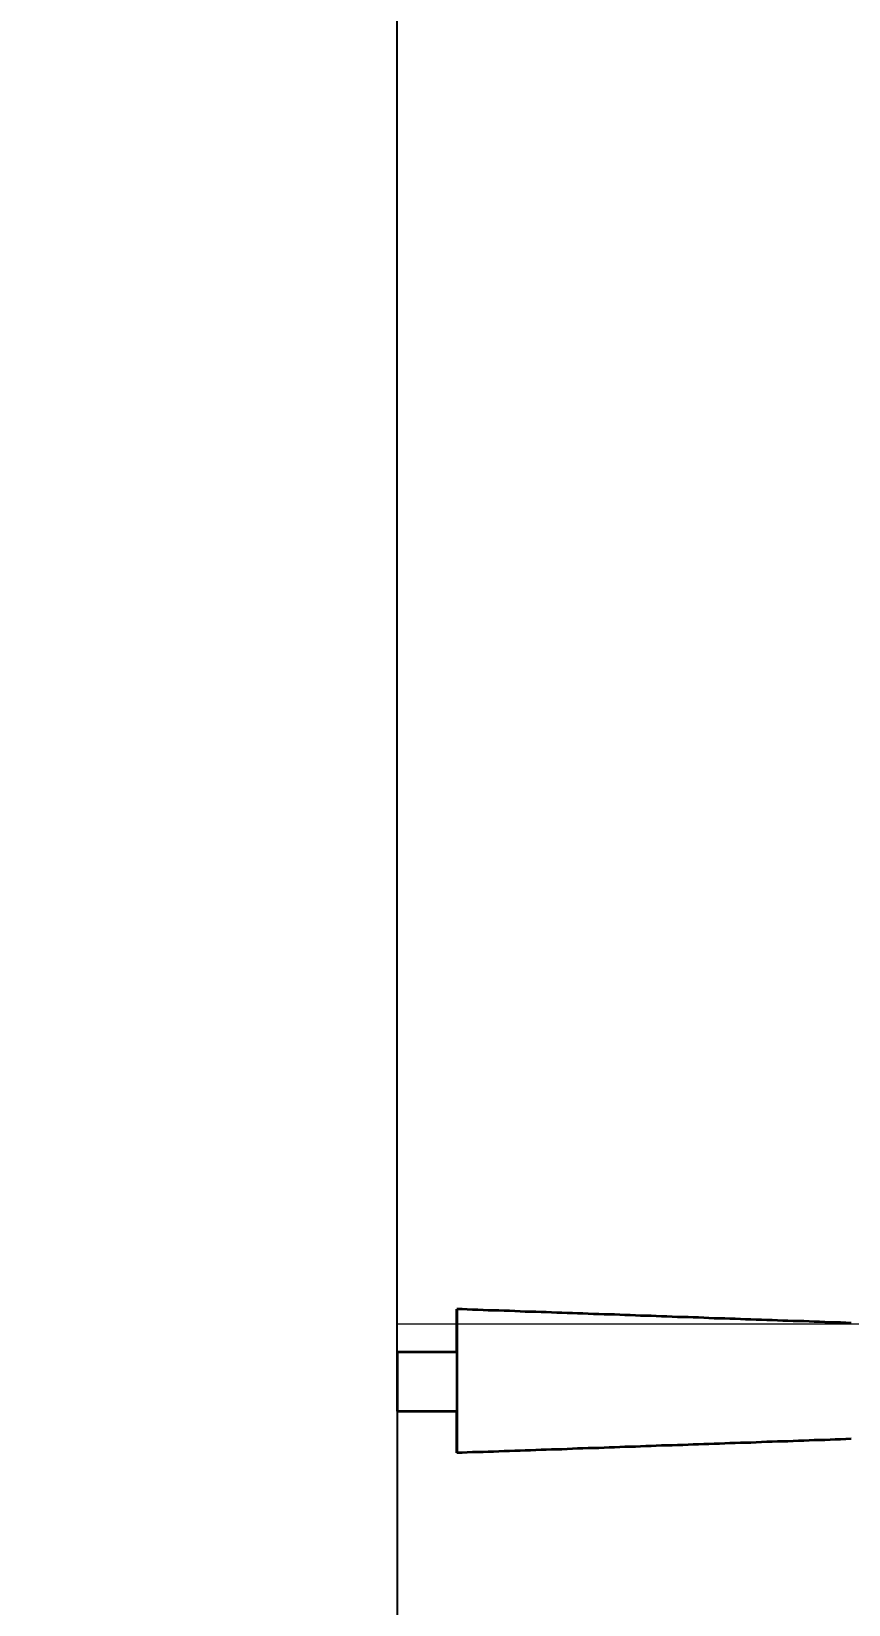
# Model space of a CAD drawing. Extents: x 3377 to 3790, y 1673 to 1846.
# Drawn here: x 3450.994 to 3451.282, y 1696.716 to 1697.27 of the extents above; entities that cross this region are included whole.
import ezdxf

# ---------------------------------------------------------------- set-up
doc = ezdxf.new("R2010")
doc.units = 0
doc.header["$LTSCALE"] = 2
doc.header["$PDMODE"] = 32
doc.layers.add('. hachura', color=8, linetype='Continuous', lineweight=0)
for name, color, linetype in [('A-PARED', 4, 'Continuous'), ('ARQ-COTAS', 250, 'Continuous'), ('Layer 1', 7, 'Continuous')]:
    doc.layers.add(name, color=color, linetype=linetype)
doc.styles.add('ROMANS', font='arial.ttf')
doc.dimstyles.new('1-75', dxfattribs={"dimscale": 0.75, "dimtxt": 0.15, "dimasz": 0.1, "dimexe": 0.05, "dimexo": 0.1, "dimgap": 0.03, "dimtad": 1, "dimzin": 5, "dimdsep": 46, "dimtxsty": 'ROMANS', "dimblk": 'ARCHTICK', "dimcen": 0, "dimse1": 1, "dimse2": 1, "dimclrd": 1, "dimclre": 256, "dimclrt": 2, "dimadec": 0, "dimazin": 0, "dimtfac": 1, "dimtofl": 0, "dimtmove": 2, "dimatfit": 3, "dimldrblk": 'ARCHTICK', "dimfxl": 0.04, "dimtolj": 1, "dimtzin": 1, "dimarcsym": 0})

# ---------------------------------------------------------------- blocks, each defined once
blk = doc.blocks.new('A$C65ee73db')
at = {"layer": 'Layer 1', "color": 8, "lineweight": 35}
for points in [[(0.04461, 0.15823), (0.04449, 0.15635)], [(0.04449, 0.15635), (0.04449, 0.15447)], [(0.04468, 0.16011), (0.04461, 0.15823)], [(0.0855, 0.16011), (0.08558, 0.15823)], [(0.08558, 0.15823), (0.08569, 0.15635)], [(0.08569, 0.15635), (0.08569, 0.15447)], [(0.04429, 0.15082), (0.04421, 0.14894)], [(0.04441, 0.1527), (0.04429, 0.15082)], [(0.04449, 0.15447), (0.04441, 0.1527)], [(0.08569, 0.15447), (0.08577, 0.1527)], [(0.08577, 0.1527), (0.08589, 0.15082)], [(0.08589, 0.15082), (0.08597, 0.14894)], [(0.04414, 0.14525), (0.04402, 0.14337)], [(0.04421, 0.14706), (0.04414, 0.14525)], [(0.04421, 0.14894), (0.04421, 0.14706)], [(0.08597, 0.14894), (0.08597, 0.14706)], [(0.08597, 0.14706), (0.08605, 0.14525)], [(0.08605, 0.14525), (0.08616, 0.14337)], [(0.04394, 0.13961), (0.04382, 0.13773)], [(0.04402, 0.14149), (0.04394, 0.13961)], [(0.04402, 0.14337), (0.04402, 0.14149)], [(0.08616, 0.14337), (0.08616, 0.14149)], [(0.08616, 0.14149), (0.08624, 0.13961)], [(0.08624, 0.13961), (0.08636, 0.13773)], [(0.04374, 0.13408), (0.04366, 0.1322)], [(0.04382, 0.13596), (0.04374, 0.13408)], [(0.04382, 0.13773), (0.04382, 0.13596)], [(0.08636, 0.13773), (0.08636, 0.13596)], [(0.08636, 0.13596), (0.08644, 0.13408)], [(0.08644, 0.13408), (0.08652, 0.1322)], [(0.04355, 0.12851), (0.04347, 0.12663)], [(0.04366, 0.13032), (0.04355, 0.12851)], [(0.04366, 0.1322), (0.04366, 0.13032)], [(0.08652, 0.1322), (0.08652, 0.13032)], [(0.08652, 0.13032), (0.08663, 0.12851)], [(0.08663, 0.12851), (0.08671, 0.12663)], [(0.04335, 0.12287), (0.04327, 0.12106)], [(0.04347, 0.12663), (0.04335, 0.12475)], [(0.04335, 0.12475), (0.04335, 0.12287)], [(0.08671, 0.12663), (0.08683, 0.12475)], [(0.08683, 0.12475), (0.08683, 0.12287)], [(0.08683, 0.12287), (0.08691, 0.12106)], [(0.04319, 0.1173), (0.04308, 0.11554)], [(0.04327, 0.12106), (0.04319, 0.11918)], [(0.04319, 0.11918), (0.04319, 0.1173)], [(0.08691, 0.12106), (0.08699, 0.11918)], [(0.08699, 0.11918), (0.08699, 0.1173)], [(0.08699, 0.1173), (0.0871, 0.11554)], [(0.043, 0.11177), (0.04288, 0.10989)], [(0.04308, 0.11554), (0.043, 0.11365)], [(0.043, 0.11365), (0.043, 0.11177)], [(0.0871, 0.11554), (0.08718, 0.11365)], [(0.08718, 0.11365), (0.08718, 0.11177)], [(0.08718, 0.11177), (0.0873, 0.10989)], [(0.0428, 0.10809), (0.04272, 0.10621)], [(0.04272, 0.10621), (0.04272, 0.10432)], [(0.04288, 0.10989), (0.0428, 0.10809)], [(0.0873, 0.10989), (0.08738, 0.10809)], [(0.08738, 0.10809), (0.08746, 0.10621)], [(0.08746, 0.10621), (0.08746, 0.10432)], [(0.04261, 0.10256), (0.04253, 0.10068)], [(0.04253, 0.10068), (0.04253, 0.0988)], [(0.04272, 0.10432), (0.04261, 0.10256)], [(0.08746, 0.10432), (0.08758, 0.10256)], [(0.08758, 0.10256), (0.08765, 0.10068)], [(0.08765, 0.10068), (0.08765, 0.0988)], [(0.04241, 0.09691), (0.04233, 0.09511)], [(0.04233, 0.09511), (0.04233, 0.09323)], [(0.04253, 0.0988), (0.04241, 0.09691)], [(0.08765, 0.0988), (0.08777, 0.09691)], [(0.08777, 0.09691), (0.08785, 0.09511)], [(0.08785, 0.09511), (0.08785, 0.09323)], [(0.04225, 0.09135), (0.04214, 0.08954)], [(0.04214, 0.08954), (0.04214, 0.08766)], [(0.04233, 0.09323), (0.04225, 0.09135)], [(0.08785, 0.09323), (0.08793, 0.09135)], [(0.08793, 0.09135), (0.08805, 0.08954)], [(0.08805, 0.08954), (0.08805, 0.08766)], [(0.04194, 0.08401), (0.04186, 0.08213)], [(0.04206, 0.08578), (0.04194, 0.08401)], [(0.04214, 0.08766), (0.04206, 0.08578)], [(0.08805, 0.08766), (0.08812, 0.08578)], [(0.08812, 0.08578), (0.08824, 0.08401)], [(0.08824, 0.08401), (0.08832, 0.08213)], [(0.04178, 0.07845), (0.04167, 0.07657)], [(0.04186, 0.08025), (0.04178, 0.07845)], [(0.04186, 0.08213), (0.04186, 0.08025)], [(0.08832, 0.08213), (0.08832, 0.08025)], [(0.08832, 0.08025), (0.0884, 0.07845)], [(0.0884, 0.07845), (0.08852, 0.07657)], [(0.04159, 0.07292), (0.04147, 0.07104)], [(0.04167, 0.07468), (0.04159, 0.07292)], [(0.04167, 0.07657), (0.04167, 0.07468)], [(0.08852, 0.07657), (0.08852, 0.07468)], [(0.08852, 0.07468), (0.08859, 0.07292)], [(0.08859, 0.07292), (0.08871, 0.07104)], [(0.04139, 0.06735), (0.04131, 0.06547)], [(0.04147, 0.06916), (0.04139, 0.06735)], [(0.04147, 0.07104), (0.04147, 0.06916)], [(0.08871, 0.07104), (0.08871, 0.06916)], [(0.08871, 0.06916), (0.08879, 0.06735)], [(0.08879, 0.06735), (0.08887, 0.06547)], [(0.04119, 0.06178), (0.04112, 0.0599)], [(0.04131, 0.06359), (0.04119, 0.06178)], [(0.04131, 0.06547), (0.04131, 0.06359)], [(0.08887, 0.06547), (0.08887, 0.06359)], [(0.08887, 0.06359), (0.08899, 0.06178)], [(0.08899, 0.06178), (0.08906, 0.0599)], [(0.041, 0.05626), (0.04092, 0.05438)], [(0.04112, 0.0599), (0.041, 0.05802)], [(0.041, 0.05802), (0.041, 0.05626)], [(0.08906, 0.0599), (0.08918, 0.05802)], [(0.08918, 0.05802), (0.08918, 0.05626)], [(0.08918, 0.05626), (0.08926, 0.05438)], [(0.04084, 0.05069), (0.04072, 0.04881)], [(0.04092, 0.05438), (0.04084, 0.05249)], [(0.04084, 0.05249), (0.04084, 0.05069)], [(0.08926, 0.05438), (0.08934, 0.05249)], [(0.08934, 0.05249), (0.08934, 0.05069)], [(0.08934, 0.05069), (0.08946, 0.04881)], [(0.04065, 0.04504), (0.04053, 0.04328)], [(0.04072, 0.04881), (0.04065, 0.04693)], [(0.04065, 0.04693), (0.04065, 0.04504)], [(0.08946, 0.04881), (0.08954, 0.04693)], [(0.08954, 0.04693), (0.08954, 0.04504)], [(0.08954, 0.04504), (0.08965, 0.04328)], [(0.04045, 0.0414), (0.04037, 0.03952)], [(0.04037, 0.03952), (0.04037, 0.03771)], [(0.04053, 0.04328), (0.04045, 0.0414)], [(0.08965, 0.04328), (0.08973, 0.0414)], [(0.08973, 0.0414), (0.08981, 0.03952)], [(0.08981, 0.03952), (0.08981, 0.03771)], [(0.04025, 0.03583), (0.04018, 0.03395)], [(0.04018, 0.03395), (0.04018, 0.03207)], [(0.04037, 0.03771), (0.04025, 0.03583)], [(0.08981, 0.03771), (0.08993, 0.03583)], [(0.08993, 0.03583), (0.09001, 0.03395)], [(0.09001, 0.03395), (0.09001, 0.03207)], [(0.04006, 0.03026), (0.03998, 0.02838)], [(0.03998, 0.02838), (0.03998, 0.0265)], [(0.04018, 0.03207), (0.04006, 0.03026)], [(0.09001, 0.03207), (0.09012, 0.03026)], [(0.09012, 0.03026), (0.0902, 0.02838)], [(0.0902, 0.02838), (0.0902, 0.0265)], [(0.0399, 0.02462), (0.03978, 0.02285)], [(0.03978, 0.02285), (0.03978, 0.02097)], [(0.03998, 0.0265), (0.0399, 0.02462)], [(0.0902, 0.0265), (0.09028, 0.02462)], [(0.09028, 0.02462), (0.0904, 0.02285)], [(0.0904, 0.02285), (0.0904, 0.02097)], [(0.03978, 0.02097), (0.0399, 0.02097)], [(0.0399, 0.02097), (0.03978, 0.02097)], [(0.0399, 0.02097), (0.03998, 0.02097)], [(0.04006, 0.02097), (0.0399, 0.02097)], [(0.03998, 0.02097), (0.04006, 0.02097)], [(0.04006, 0.02097), (0.04018, 0.02097)], [(0.04025, 0.02097), (0.04006, 0.02097)], [(0.04018, 0.02097), (0.04037, 0.02097)], [(0.04045, 0.02097), (0.04025, 0.02097)], [(0.04037, 0.02097), (0.04045, 0.02097)], [(0.04045, 0.02097), (0.04065, 0.02097)], [(0.04053, 0.02097), (0.04045, 0.02097)], [(0.04072, 0.02097), (0.04053, 0.02097)], [(0.04065, 0.02097), (0.04084, 0.02097)], [(0.04092, 0.02097), (0.04072, 0.02097)], [(0.04084, 0.02097), (0.041, 0.02097)], [(0.04112, 0.02097), (0.04092, 0.02097)], [(0.041, 0.02097), (0.04131, 0.02097)], [(0.04119, 0.02097), (0.04112, 0.02097)], [(0.04139, 0.02097), (0.04119, 0.02097)], [(0.04131, 0.02097), (0.04147, 0.02097)], [(0.04159, 0.02097), (0.04139, 0.02097)], [(0.04147, 0.02097), (0.04178, 0.02097)], [(0.04178, 0.02097), (0.04159, 0.02097)], [(0.04178, 0.02097), (0.04206, 0.02097)], [(0.04194, 0.02097), (0.04178, 0.02097)], [(0.04206, 0.02097), (0.04194, 0.02097)], [(0.04206, 0.02097), (0.04233, 0.02097)], [(0.04225, 0.02097), (0.04206, 0.02097)], [(0.04241, 0.02097), (0.04225, 0.02097)], [(0.04233, 0.02097), (0.04261, 0.02097)], [(0.04261, 0.02097), (0.04241, 0.02097)], [(0.04261, 0.02097), (0.04288, 0.02097)], [(0.04272, 0.02097), (0.04261, 0.02097)], [(0.04288, 0.02097), (0.04272, 0.02097)], [(0.04288, 0.02097), (0.04319, 0.02097)], [(0.04308, 0.02097), (0.04288, 0.02097)], [(0.04327, 0.02097), (0.04308, 0.02097)], [(0.04319, 0.02097), (0.04355, 0.02097)], [(0.04347, 0.02097), (0.04327, 0.02097)], [(0.04355, 0.02097), (0.04347, 0.02097)], [(0.04355, 0.02097), (0.04382, 0.02097)], [(0.04374, 0.02097), (0.04355, 0.02097)], [(0.04382, 0.02097), (0.04374, 0.02097)], [(0.04382, 0.02097), (0.04402, 0.02097)], [(0.04402, 0.02097), (0.04382, 0.02097)], [(0.04402, 0.02097), (0.04429, 0.02097)], [(0.04421, 0.02097), (0.04402, 0.02097)], [(0.04441, 0.02097), (0.04421, 0.02097)], [(0.04429, 0.02097), (0.04468, 0.02097)], [(0.04461, 0.02097), (0.04441, 0.02097)], [(0.04488, 0.02097), (0.04461, 0.02097)], [(0.04468, 0.02097), (0.04508, 0.02097)], [(0.04515, 0.02097), (0.04488, 0.02097)], [(0.04508, 0.02097), (0.04555, 0.02097)], [(0.04555, 0.02097), (0.04515, 0.02097)], [(0.04555, 0.02097), (0.0461, 0.02097)], [(0.0459, 0.02097), (0.04555, 0.02097)], [(0.04629, 0.02097), (0.0459, 0.02097)], [(0.0461, 0.02097), (0.04676, 0.02097)], [(0.04676, 0.02097), (0.04629, 0.02097)], [(0.04676, 0.02097), (0.04743, 0.02097)], [(0.04723, 0.02097), (0.04676, 0.02097)], [(0.0477, 0.02097), (0.04723, 0.02097)], [(0.04743, 0.02097), (0.04817, 0.02097)], [(0.04825, 0.02097), (0.0477, 0.02097)], [(0.04817, 0.02097), (0.049, 0.02097)], [(0.04884, 0.02097), (0.04825, 0.02097)], [(0.04939, 0.02097), (0.04884, 0.02097)], [(0.049, 0.02097), (0.04986, 0.02097)], [(0.05006, 0.02097), (0.04939, 0.02097)], [(0.04986, 0.02097), (0.0508, 0.02097)], [(0.05072, 0.02097), (0.05006, 0.02097)], [(0.05135, 0.02097), (0.05072, 0.02097)], [(0.0508, 0.02097), (0.05174, 0.02097)], [(0.05202, 0.02097), (0.05135, 0.02097)], [(0.05174, 0.02097), (0.05288, 0.02097)], [(0.05268, 0.02097), (0.05202, 0.02097)], [(0.05335, 0.02097), (0.05268, 0.02097)], [(0.05288, 0.02097), (0.0539, 0.02097)], [(0.05409, 0.02097), (0.05335, 0.02097)], [(0.0539, 0.02097), (0.05503, 0.02097)], [(0.05476, 0.02097), (0.05409, 0.02097)], [(0.05476, 0), (0.05476, 0.02097)], [(0.05503, 0.02097), (0.05625, 0.02097)], [(0.05625, 0.02097), (0.05746, 0.02097)], [(0.05746, 0.02097), (0.05872, 0.02097)], [(0.05872, 0.02097), (0.06001, 0.02097)], [(0.06001, 0.02097), (0.06123, 0.02097)], [(0.06123, 0.02097), (0.06256, 0.02097)], [(0.06256, 0.02097), (0.06389, 0.02097)], [(0.06389, 0.02097), (0.06531, 0.02097)], [(0.06531, 0.02097), (0.0666, 0.02097)], [(0.0666, 0.02097), (0.06793, 0.02097)], [(0.06793, 0.02097), (0.06923, 0.02097)], [(0.06923, 0.02097), (0.07056, 0.02097)], [(0.07056, 0.02097), (0.07178, 0.02097)], [(0.07178, 0.02097), (0.07299, 0.02097)], [(0.07299, 0.02097), (0.07425, 0.02097)], [(0.07425, 0.02097), (0.07546, 0.02097)], [(0.07546, 0.02097), (0.0766, 0.02097)], [(0.07573, 0), (0.07573, 0.02097)], [(0.07648, 0.02097), (0.07573, 0.02097)], [(0.07715, 0.02097), (0.07648, 0.02097)], [(0.0766, 0.02097), (0.0777, 0.02097)], [(0.07781, 0.02097), (0.07715, 0.02097)], [(0.0777, 0.02097), (0.07875, 0.02097)], [(0.07848, 0.02097), (0.07781, 0.02097)], [(0.07922, 0.02097), (0.07848, 0.02097)], [(0.07875, 0.02097), (0.0797, 0.02097)], [(0.07977, 0.02097), (0.07922, 0.02097)], [(0.0797, 0.02097), (0.08064, 0.02097)], [(0.08044, 0.02097), (0.07977, 0.02097)], [(0.08111, 0.02097), (0.08044, 0.02097)], [(0.08064, 0.02097), (0.08146, 0.02097)], [(0.08166, 0.02097), (0.08111, 0.02097)], [(0.08146, 0.02097), (0.08232, 0.02097)], [(0.08224, 0.02097), (0.08166, 0.02097)], [(0.08279, 0.02097), (0.08224, 0.02097)], [(0.08232, 0.02097), (0.08307, 0.02097)], [(0.08326, 0.02097), (0.08279, 0.02097)], [(0.08307, 0.02097), (0.08373, 0.02097)], [(0.08373, 0.02097), (0.08326, 0.02097)], [(0.08373, 0.02097), (0.0844, 0.02097)], [(0.0842, 0.02097), (0.08373, 0.02097)], [(0.0846, 0.02097), (0.0842, 0.02097)], [(0.0844, 0.02097), (0.08495, 0.02097)], [(0.08495, 0.02097), (0.0846, 0.02097)], [(0.08495, 0.02097), (0.08542, 0.02097)], [(0.08534, 0.02097), (0.08495, 0.02097)], [(0.08561, 0.02097), (0.08534, 0.02097)], [(0.08542, 0.02097), (0.08589, 0.02097)], [(0.08589, 0.02097), (0.08561, 0.02097)], [(0.08589, 0.02097), (0.08616, 0.02097)], [(0.08609, 0.02097), (0.08589, 0.02097)], [(0.08628, 0.02097), (0.08609, 0.02097)], [(0.08616, 0.02097), (0.08648, 0.02097)], [(0.08648, 0.02097), (0.08628, 0.02097)], [(0.08648, 0.02097), (0.08663, 0.02097)], [(0.08663, 0.02097), (0.08648, 0.02097)], [(0.08663, 0.02097), (0.08703, 0.02097)], [(0.08675, 0.02097), (0.08663, 0.02097)], [(0.08695, 0.02097), (0.08675, 0.02097)], [(0.0871, 0.02097), (0.08695, 0.02097)], [(0.08703, 0.02097), (0.0873, 0.02097)], [(0.08722, 0.02097), (0.0871, 0.02097)], [(0.08742, 0.02097), (0.08722, 0.02097)], [(0.0873, 0.02097), (0.08758, 0.02097)], [(0.08758, 0.02097), (0.08742, 0.02097)], [(0.08758, 0.02097), (0.08789, 0.02097)], [(0.08777, 0.02097), (0.08758, 0.02097)], [(0.08797, 0.02097), (0.08777, 0.02097)], [(0.08789, 0.02097), (0.08816, 0.02097)], [(0.08805, 0.02097), (0.08797, 0.02097)], [(0.08824, 0.02097), (0.08805, 0.02097)], [(0.08816, 0.02097), (0.08844, 0.02097)], [(0.08844, 0.02097), (0.08824, 0.02097)], [(0.08844, 0.02097), (0.08871, 0.02097)], [(0.08863, 0.02097), (0.08844, 0.02097)], [(0.08871, 0.02097), (0.08863, 0.02097)], [(0.08871, 0.02097), (0.08899, 0.02097)], [(0.08891, 0.02097), (0.08871, 0.02097)], [(0.0891, 0.02097), (0.08891, 0.02097)], [(0.08899, 0.02097), (0.0893, 0.02097)], [(0.0893, 0.02097), (0.0891, 0.02097)], [(0.0893, 0.02097), (0.08946, 0.02097)], [(0.08938, 0.02097), (0.0893, 0.02097)], [(0.08957, 0.02097), (0.08938, 0.02097)], [(0.08946, 0.02097), (0.08965, 0.02097)], [(0.08977, 0.02097), (0.08957, 0.02097)], [(0.08965, 0.02097), (0.08985, 0.02097)], [(0.08993, 0.02097), (0.08977, 0.02097)], [(0.08985, 0.02097), (0.09005, 0.02097)], [(0.09012, 0.02097), (0.08993, 0.02097)], [(0.09005, 0.02097), (0.09012, 0.02097)], [(0.09012, 0.02097), (0.09032, 0.02097)], [(0.09024, 0.02097), (0.09012, 0.02097)], [(0.0904, 0.02097), (0.09024, 0.02097)], [(0.09032, 0.02097), (0.0904, 0.02097)], [(0.05484, 0), (0.05476, 0)], [(0.05511, 0), (0.05484, 0)], [(0.0557, 0), (0.05511, 0)], [(0.05645, 0), (0.0557, 0)], [(0.05731, 0), (0.05645, 0)], [(0.05833, 0), (0.05731, 0)], [(0.05954, 0), (0.05833, 0)], [(0.06088, 0), (0.05954, 0)], [(0.06229, 0), (0.06088, 0)], [(0.06378, 0), (0.06229, 0)], [(0.06531, 0), (0.06378, 0)], [(0.06672, 0), (0.06531, 0)], [(0.06821, 0), (0.06672, 0)], [(0.06962, 0), (0.06821, 0)], [(0.07095, 0), (0.06962, 0)], [(0.07217, 0), (0.07095, 0)], [(0.07319, 0), (0.07217, 0)], [(0.07405, 0), (0.07319, 0)], [(0.07479, 0), (0.07405, 0)], [(0.07534, 0), (0.07479, 0)], [(0.07566, 0), (0.07534, 0)], [(0.07573, 0), (0.07566, 0)]]:
    blk.add_lwpolyline(points, dxfattribs=at)
blk = doc.blocks.new('_ARCHTICK')
at = {"color": 0, "linetype": 'ByBlock', "const_width": 0.15}
blk.add_lwpolyline([(-0.5, -0.5), (0.5, 0.5)], dxfattribs=at)
blk = doc.blocks.new('*D505')
at = {"layer": 'ARQ-COTAS', "color": 1, "lineweight": -2, "transparency": 16777216}
blk.add_line((3450.70231, 1696.24433), (3450.70231, 1697.34433), dxfattribs=at)
at = {"layer": 'Defpoints', "color": 0, "transparency": 16777216}
for p in [(3450.70231, 1697.34433), (3451.12304, 1697.34433), (3451.12316, 1696.24433)]:
    blk.add_point(p, dxfattribs=at)
at = {"layer": 'ARQ-COTAS', "color": 1, "lineweight": -2, "transparency": 16777216, "xscale": 0.07500000000000001, "yscale": 0.07500000000000001, "zscale": 0.07500000000000001}
for p, rotation in [((3450.70231, 1697.34433), 90), ((3450.70231, 1696.24433), 270)]:
    blk.add_blockref('_ARCHTICK', p, dxfattribs=dict(at, rotation=rotation))
at = {"layer": 'ARQ-COTAS', "color": 2, "transparency": 16777216, "insert": (3450.62237, 1696.79433), "char_height": 0.1125, "attachment_point": 5, "rotation": 90, "style": 'ROMANS'}
blk.add_mtext('\\A1;1.10', dxfattribs=at)
blk = doc.blocks.new('*D478')
at = {"layer": 'ARQ-COTAS', "color": 1, "lineweight": -2, "transparency": 16777216}
blk.add_line((3450.31199, 1696.24445), (3450.31253, 1699.74445), dxfattribs=at)
at = {"layer": 'Defpoints', "color": 0, "transparency": 16777216}
for p in [(3450.31253, 1699.74445), (3451.12277, 1699.74433), (3451.12316, 1696.24433)]:
    blk.add_point(p, dxfattribs=at)
at = {"layer": 'ARQ-COTAS', "color": 1, "lineweight": -2, "transparency": 16777216, "xscale": 0.07500000000000001, "yscale": 0.07500000000000001, "zscale": 0.07500000000000001}
for p, rotation in [((3450.31253, 1699.74445), 89.99122341172746), ((3450.31199, 1696.24445), 269.9912234117275)]:
    blk.add_blockref('_ARCHTICK', p, dxfattribs=dict(at, rotation=rotation))
at = {"layer": 'ARQ-COTAS', "color": 2, "transparency": 16777216, "insert": (3450.23228, 1697.99446), "char_height": 0.1125, "attachment_point": 5, "rotation": 89.9912, "style": 'ROMANS'}
blk.add_mtext('\\A1;3.50', dxfattribs=at)

msp = doc.modelspace()

# ---------------------------------------------------------------- hatches: boundary and pattern name
at = {"layer": '. hachura', "ltscale": 10}
h = msp.add_hatch(dxfattribs=at)
h.set_pattern_fill('_USER', color=256, scale=0.57, style=0, double=1, pattern_type=0)
h.set_pattern_definition([(360, (3454.27304, 1696.2443), (2e-16, 0.57), []), (90, (3454.27304, 1696.2443), (-0.57, 1e-16), [])])
h.paths.add_polyline_path([(3451.12316, 1696.24433), (3451.12316, 1699.74433), (3454.27304, 1699.74433), (3454.27304, 1696.24433)])

# ---------------------------------------------------------------- linework, layer by layer
at = {"layer": 'A-PARED'}
msp.add_lwpolyline([(3452.62299, 1696.24433), (3451.12316, 1696.24433), (3451.12304, 1697.34433)], dxfattribs=at)

# ---------------------------------------------------------------- block references
at = {"layer": 'A-PARED', "rotation": 270}
msp.add_blockref('A$C65ee73db', (3451.1231, 1696.85963), dxfattribs=at)

# ---------------------------------------------------------------- dimensions: what is measured, and where the dimension line sits
at = {"layer": 'ARQ-COTAS'}
for base, p2, angle, picture, middle in [((3450.31253, 1699.74445), (3451.12277, 1699.74433), 269.9912, '*D478', (3450.23228, 1697.99446)), ((3450.70231, 1697.34433), (3451.12304, 1697.34433), 270, '*D505', (3450.62237, 1696.79433))]:
    dim = msp.add_linear_dim(base=base, p1=(3451.12316, 1696.24433), p2=p2, angle=angle, dimstyle='1-75', dxfattribs=at)
    dim.commit()
    dim.dimension.update_dxf_attribs({"geometry": picture, "text_midpoint": middle})

doc.saveas('drawing.dxf')
